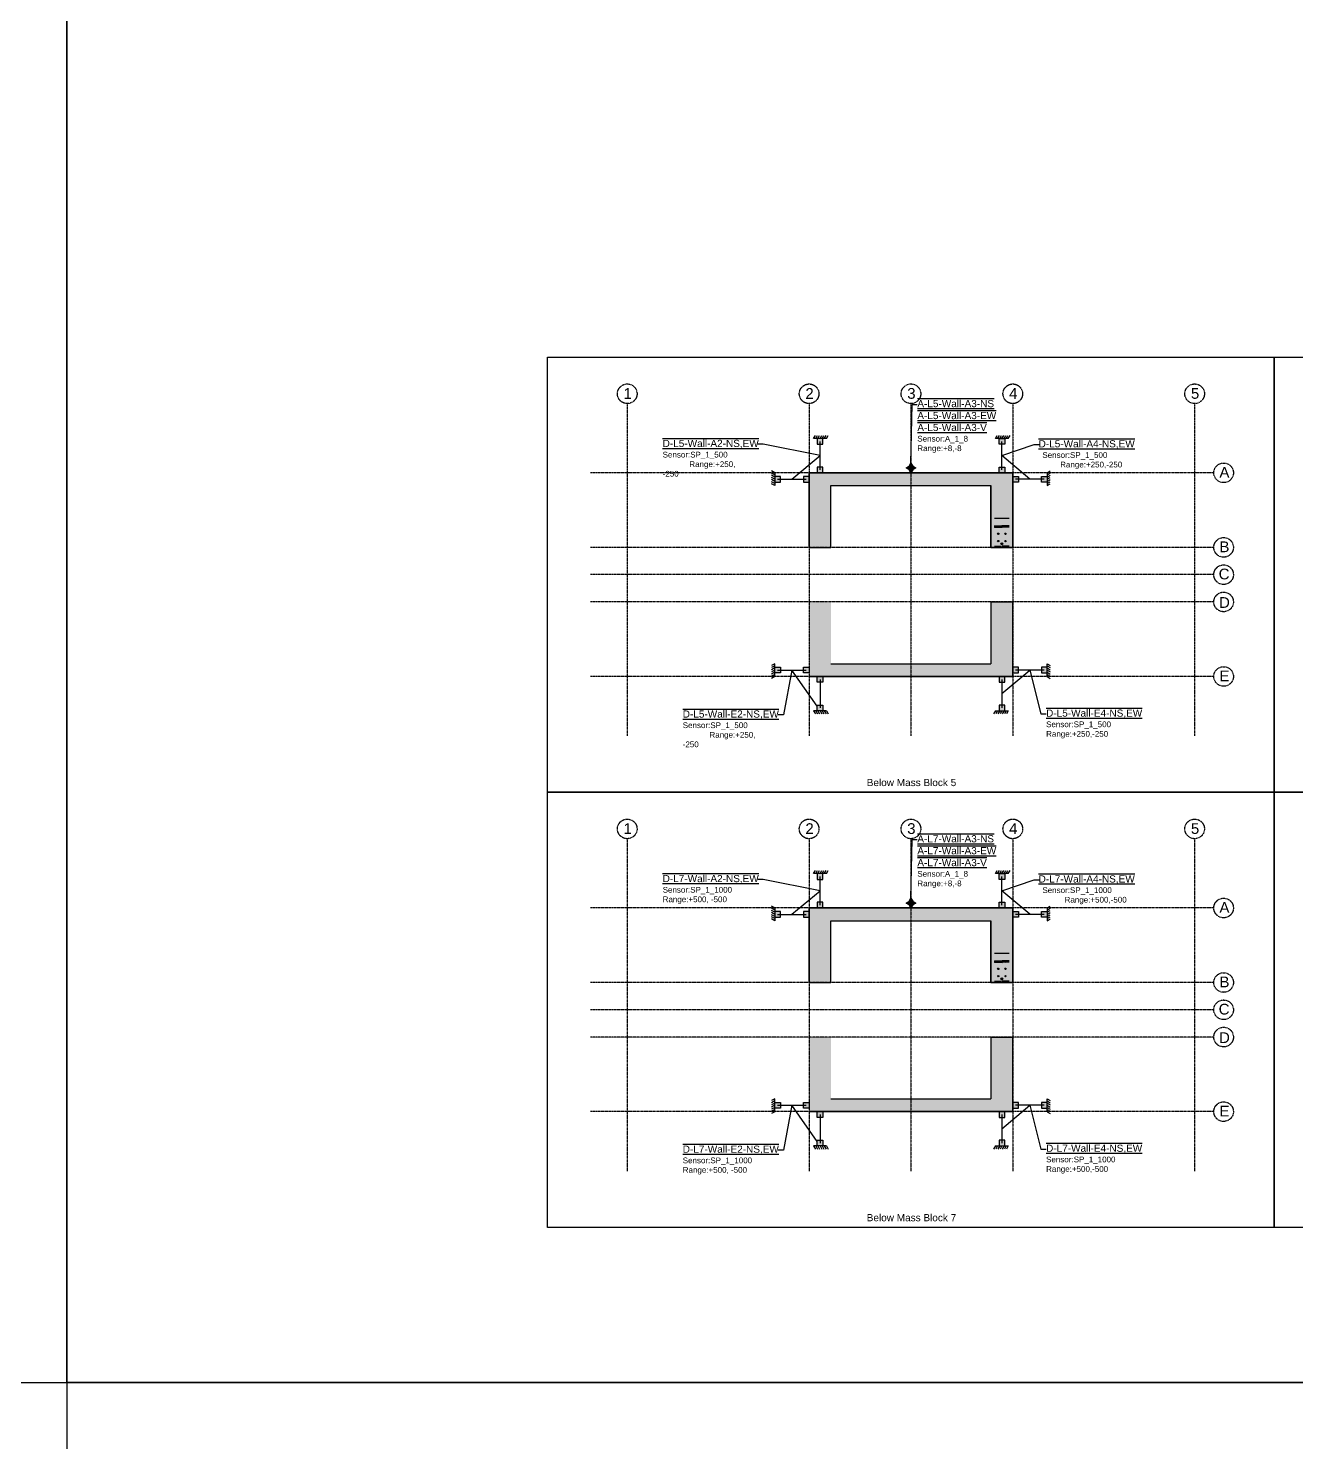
# Model space of a CAD drawing. Header units: millimetres. Extents: x -79526 to 153901, y -45620 to 21119.
# Drawn here: x -42696 to -33845, y -1752 to 8121 of the extents above; entities that cross this region are included whole.
import ezdxf
from ezdxf import colors
from ezdxf.entities.mleader import LeaderData, LeaderLine
from ezdxf.math import Vec2, Vec3

# ---------------------------------------------------------------- set-up
doc = ezdxf.new("R2010")
doc.units = ezdxf.units.MM
doc.header["$MEASUREMENT"] = 0
doc.linetypes.add('CENTER', pattern=[50.8, 31.75, -6.35, 6.35, -6.35])
for name, color, linetype in [('greygrid', 252, 'CENTER'), ('notation', 6, 'Continuous'), ('Note', 7, 'Continuous'), ('Plot', 254, 'Continuous')]:
    doc.layers.add(name, color=color, linetype=linetype)
doc.styles.get("Standard").update_dxf_attribs({"font": 'arial.ttf'})
pattern_1 = [(45, (-51022.12899, -16069.31851), (-0.08838834765, 0.08838834765), [])]
pattern_2 = [(45, (-51022.12899, -19108.77337), (-0.08838834765, 0.08838834765), [])]

msp = doc.modelspace()

# ---------------------------------------------------------------- hatches: boundary and pattern name
h = msp.add_hatch(color=1)
h.dxf.hatch_style = 1
h.paths.add_polyline_path([(-37147.3, 5015.4), (-37147.3, 5055.4), (-37187.3, 5055.4), (-37187.3, 5015.4)])
h.paths.add_polyline_path([(-37147.3, 5215.4), (-37147.3, 5255.4), (-37187.3, 5255.4), (-37187.3, 5215.4)])
edge = h.paths.add_edge_path()
edge.add_line((-37167.3, 5035.4), (-37167.3, 5235.4))
h = msp.add_hatch(color=1)
h.dxf.hatch_style = 1
h.paths.add_polyline_path([(-35917.3, 5015.4), (-35917.3, 5055.4), (-35877.3, 5055.4), (-35877.3, 5015.4)])
h.paths.add_polyline_path([(-35917.3, 5215.4), (-35917.3, 5255.4), (-35877.3, 5255.4), (-35877.3, 5215.4)])
edge = h.paths.add_edge_path()
edge.add_line((-35897.3, 5035.4), (-35897.3, 5235.4))
h = msp.add_hatch(color=1)
h.dxf.hatch_style = 1
h.paths.add_polyline_path([(-36544.8, 5062), (-36532.3, 5083.7), (-36519.8, 5062), (-36498.1, 5049.5), (-36519.8, 5037), (-36532.3, 5015.4), (-36544.8, 5037), (-36566.4, 5049.5)])
h = msp.add_hatch(color=1)
h.dxf.hatch_style = 1
h.paths.add_polyline_path([(-37483.5, 4950.9), (-37443.5, 4950.9), (-37443.5, 4990.9), (-37483.5, 4990.9)])
h.paths.add_polyline_path([(-37283.5, 4950.9), (-37243.5, 4950.9), (-37243.5, 4990.9), (-37283.5, 4990.9)])
edge = h.paths.add_edge_path()
edge.add_line((-37463.5, 4970.9), (-37263.5, 4970.9))
at = {"true_color": 0x939598}
h = msp.add_hatch(dxfattribs=at)
h.set_pattern_fill('ANSI31', color=252)
h.set_pattern_definition(pattern_1)
h.paths.add_polyline_path([(-37091.1, 4494.7), (-37091.1, 4926.5), (-35973.5, 4926.5), (-35973.5, 4494.7), (-35821.1, 4494.7), (-35821.1, 5015.4), (-37243.5, 5015.4), (-37243.5, 4494.7)])
h = msp.add_hatch(color=1)
h.dxf.hatch_style = 1
h.paths.add_polyline_path([(-35581.1, 4950.9), (-35621.1, 4950.9), (-35621.1, 4990.9), (-35581.1, 4990.9)])
h.paths.add_polyline_path([(-35781.1, 4950.9), (-35821.1, 4950.9), (-35821.1, 4990.9), (-35781.1, 4990.9)])
edge = h.paths.add_edge_path()
edge.add_line((-35601.1, 4970.9), (-35801.1, 4970.9))
h = msp.add_hatch(dxfattribs=at)
h.set_pattern_fill('ANSI31', color=252)
h.set_pattern_definition(pattern_1)
h.paths.add_polyline_path([(-37091.1, 4113.7), (-37091.1, 3681.9), (-35973.5, 3681.9), (-35973.5, 4113.7), (-35821.1, 4113.7), (-35821.1, 3593), (-37243.5, 3593), (-37243.5, 4113.7)])
h = msp.add_hatch(color=1)
h.dxf.hatch_style = 1
h.paths.add_polyline_path([(-37483.5, 3657.4), (-37443.5, 3657.4), (-37443.5, 3617.4), (-37483.5, 3617.4)])
h.paths.add_polyline_path([(-37283.5, 3657.4), (-37243.5, 3657.4), (-37243.5, 3617.4), (-37283.5, 3617.4)])
edge = h.paths.add_edge_path()
edge.add_line((-37463.5, 3637.4), (-37263.5, 3637.4))
h = msp.add_hatch(color=1)
h.dxf.hatch_style = 1
h.paths.add_polyline_path([(-35581.1, 3657.4), (-35621.1, 3657.4), (-35621.1, 3617.4), (-35581.1, 3617.4)])
h.paths.add_polyline_path([(-35781.1, 3657.4), (-35821.1, 3657.4), (-35821.1, 3617.4), (-35781.1, 3617.4)])
edge = h.paths.add_edge_path()
edge.add_line((-35601.1, 3637.4), (-35801.1, 3637.4))
h = msp.add_hatch(color=1)
h.dxf.hatch_style = 1
h.paths.add_polyline_path([(-37147.3, 3593), (-37147.3, 3553), (-37187.3, 3553), (-37187.3, 3593)])
h.paths.add_polyline_path([(-37147.3, 3393), (-37147.3, 3353), (-37187.3, 3353), (-37187.3, 3393)])
edge = h.paths.add_edge_path()
edge.add_line((-37167.3, 3573), (-37167.3, 3373))
h = msp.add_hatch(color=1)
h.dxf.hatch_style = 1
h.paths.add_polyline_path([(-35917.3, 3593), (-35917.3, 3553), (-35877.3, 3553), (-35877.3, 3593)])
h.paths.add_polyline_path([(-35917.3, 3393), (-35917.3, 3353), (-35877.3, 3353), (-35877.3, 3393)])
edge = h.paths.add_edge_path()
edge.add_line((-35897.3, 3573), (-35897.3, 3373))
h = msp.add_hatch(color=1)
h.dxf.hatch_style = 1
h.paths.add_polyline_path([(-37147.3, 1975.9), (-37147.3, 2015.9), (-37187.3, 2015.9), (-37187.3, 1975.9)])
h.paths.add_polyline_path([(-37147.3, 2175.9), (-37147.3, 2215.9), (-37187.3, 2215.9), (-37187.3, 2175.9)])
edge = h.paths.add_edge_path()
edge.add_line((-37167.3, 1995.9), (-37167.3, 2195.9))
h = msp.add_hatch(color=1)
h.dxf.hatch_style = 1
h.paths.add_polyline_path([(-35917.3, 1975.9), (-35917.3, 2015.9), (-35877.3, 2015.9), (-35877.3, 1975.9)])
h.paths.add_polyline_path([(-35917.3, 2175.9), (-35917.3, 2215.9), (-35877.3, 2215.9), (-35877.3, 2175.9)])
edge = h.paths.add_edge_path()
edge.add_line((-35897.3, 1995.9), (-35897.3, 2195.9))
h = msp.add_hatch(dxfattribs=at)
h.set_pattern_fill('ANSI31', color=252)
h.set_pattern_definition(pattern_2)
h.paths.add_polyline_path([(-37091.1, 1455.2), (-37091.1, 1887), (-35973.5, 1887), (-35973.5, 1455.2), (-35821.1, 1455.2), (-35821.1, 1975.9), (-37243.5, 1975.9), (-37243.5, 1455.2)])
h = msp.add_hatch(color=1)
h.dxf.hatch_style = 1
h.paths.add_polyline_path([(-36544.8, 2022.6), (-36532.3, 2044.2), (-36519.8, 2022.6), (-36498.1, 2010.1), (-36519.8, 1997.6), (-36532.3, 1975.9), (-36544.8, 1997.6), (-36566.4, 2010.1)])
h = msp.add_hatch(color=1)
h.dxf.hatch_style = 1
h.paths.add_polyline_path([(-37483.5, 1911.5), (-37443.5, 1911.5), (-37443.5, 1951.5), (-37483.5, 1951.5)])
h.paths.add_polyline_path([(-37283.5, 1911.5), (-37243.5, 1911.5), (-37243.5, 1951.5), (-37283.5, 1951.5)])
edge = h.paths.add_edge_path()
edge.add_line((-37463.5, 1931.5), (-37263.5, 1931.5))
h = msp.add_hatch(color=1)
h.dxf.hatch_style = 1
h.paths.add_polyline_path([(-35581.1, 1911.5), (-35621.1, 1911.5), (-35621.1, 1951.5), (-35581.1, 1951.5)])
h.paths.add_polyline_path([(-35781.1, 1911.5), (-35821.1, 1911.5), (-35821.1, 1951.5), (-35781.1, 1951.5)])
edge = h.paths.add_edge_path()
edge.add_line((-35601.1, 1931.5), (-35801.1, 1931.5))
h = msp.add_hatch(dxfattribs=at)
h.set_pattern_fill('ANSI31', color=252)
h.set_pattern_definition(pattern_2)
h.paths.add_polyline_path([(-37091.1, 1074.2), (-37091.1, 642.4), (-35973.5, 642.4), (-35973.5, 1074.2), (-35821.1, 1074.2), (-35821.1, 553.5), (-37243.5, 553.5), (-37243.5, 1074.2)])
h = msp.add_hatch(color=1)
h.dxf.hatch_style = 1
h.paths.add_polyline_path([(-37483.5, 618), (-37443.5, 618), (-37443.5, 578), (-37483.5, 578)])
h.paths.add_polyline_path([(-37283.5, 618), (-37243.5, 618), (-37243.5, 578), (-37283.5, 578)])
edge = h.paths.add_edge_path()
edge.add_line((-37463.5, 598), (-37263.5, 598))
h = msp.add_hatch(color=1)
h.dxf.hatch_style = 1
h.paths.add_polyline_path([(-35581.1, 618), (-35621.1, 618), (-35621.1, 578), (-35581.1, 578)])
h.paths.add_polyline_path([(-35781.1, 618), (-35821.1, 618), (-35821.1, 578), (-35781.1, 578)])
edge = h.paths.add_edge_path()
edge.add_line((-35601.1, 598), (-35801.1, 598))
h = msp.add_hatch(color=1)
h.dxf.hatch_style = 1
h.paths.add_polyline_path([(-37147.3, 553.5), (-37147.3, 513.5), (-37187.3, 513.5), (-37187.3, 553.5)])
h.paths.add_polyline_path([(-37147.3, 353.5), (-37147.3, 313.5), (-37187.3, 313.5), (-37187.3, 353.5)])
edge = h.paths.add_edge_path()
edge.add_line((-37167.3, 533.5), (-37167.3, 333.5))
h = msp.add_hatch(color=1)
h.dxf.hatch_style = 1
h.paths.add_polyline_path([(-35917.3, 553.5), (-35917.3, 513.5), (-35877.3, 513.5), (-35877.3, 553.5)])
h.paths.add_polyline_path([(-35917.3, 353.5), (-35917.3, 313.5), (-35877.3, 313.5), (-35877.3, 353.5)])
edge = h.paths.add_edge_path()
edge.add_line((-35897.3, 533.5), (-35897.3, 333.5))
at = {"layer": 'Note', "true_color": 0x000000}
h = msp.add_hatch(dxfattribs=at)
h.set_pattern_fill('ANSI31', color=18, angle=360)
h.set_pattern_definition([(45, (-232821.187, 869086.509), (-2.24506403, 2.24506403), [])])
h.paths.add_polyline_path([(-35917.9, 4640.7, 1), (-35927.5, 4640.7, 1)])
h = msp.add_hatch(dxfattribs=at)
h.set_pattern_fill('ANSI31', color=18, angle=360)
h.set_pattern_definition([(45, (-232770.387, 869086.509), (-2.24506403, 2.24506403), [])])
h.paths.add_polyline_path([(-35867.1, 4640.7, 1), (-35876.7, 4640.7, 1)])
h = msp.add_hatch(dxfattribs=at)
h.set_pattern_fill('ANSI31', color=18, angle=360)
h.set_pattern_definition([(45, (-232821.187, 869137.309), (-2.24506403, 2.24506403), [])])
h.paths.add_polyline_path([(-35917.9, 4589.9, 1), (-35927.5, 4589.9, 1)])
h = msp.add_hatch(dxfattribs=at)
h.set_pattern_fill('ANSI31', color=18, angle=360)
h.set_pattern_definition([(45, (-232821.187, 869188.109), (-2.24506403, 2.24506403), [])])
h.paths.add_polyline_path([(-35917.9, 4539.1, 1), (-35927.5, 4539.1, 1)])
h = msp.add_hatch(dxfattribs=at)
h.set_pattern_fill('ANSI31', color=18, angle=360)
h.set_pattern_definition([(45, (-232770.387, 869137.309), (-2.24506403, 2.24506403), [])])
h.paths.add_polyline_path([(-35867.1, 4589.9, 1), (-35876.7, 4589.9, 1)])
h = msp.add_hatch(dxfattribs=at)
h.set_pattern_fill('ANSI31', color=18, angle=360)
h.set_pattern_definition([(45, (-232770.387, 869188.109), (-2.24506403, 2.24506403), [])])
h.paths.add_polyline_path([(-35867.1, 4539.1, 1), (-35876.7, 4539.1, 1)])
h = msp.add_hatch(dxfattribs=at)
h.set_pattern_fill('ANSI31', color=18, angle=360)
h.set_pattern_definition([(45, (-232821.187, 866047.054), (-2.24506403, 2.24506403), [])])
h.paths.add_polyline_path([(-35917.9, 1601.3, 1), (-35927.5, 1601.3, 1)])
h = msp.add_hatch(dxfattribs=at)
h.set_pattern_fill('ANSI31', color=18, angle=360)
h.set_pattern_definition([(45, (-232770.387, 866047.054), (-2.24506403, 2.24506403), [])])
h.paths.add_polyline_path([(-35867.1, 1601.3, 1), (-35876.7, 1601.3, 1)])
h = msp.add_hatch(dxfattribs=at)
h.set_pattern_fill('ANSI31', color=18, angle=360)
h.set_pattern_definition([(45, (-232821.187, 866097.854), (-2.24506403, 2.24506403), [])])
h.paths.add_polyline_path([(-35917.9, 1550.5, 1), (-35927.5, 1550.5, 1)])
h = msp.add_hatch(dxfattribs=at)
h.set_pattern_fill('ANSI31', color=18, angle=360)
h.set_pattern_definition([(45, (-232821.187, 866148.654), (-2.24506403, 2.24506403), [])])
h.paths.add_polyline_path([(-35917.9, 1499.7, 1), (-35927.5, 1499.7, 1)])
h = msp.add_hatch(dxfattribs=at)
h.set_pattern_fill('ANSI31', color=18, angle=360)
h.set_pattern_definition([(45, (-232770.387, 866097.854), (-2.24506403, 2.24506403), [])])
h.paths.add_polyline_path([(-35867.1, 1550.5, 1), (-35876.7, 1550.5, 1)])
h = msp.add_hatch(dxfattribs=at)
h.set_pattern_fill('ANSI31', color=18, angle=360)
h.set_pattern_definition([(45, (-232770.387, 866148.654), (-2.24506403, 2.24506403), [])])
h.paths.add_polyline_path([(-35867.1, 1499.7, 1), (-35876.7, 1499.7, 1)])
at = {"layer": 'Plot', "ltscale": 0.1}
h = msp.add_hatch(dxfattribs=at)
h.set_pattern_fill('ANSI31', color=256)
h.set_pattern_definition([(45, (-429097.296, -188369.283), (-2.24506403, 2.24506403), [])])
h.paths.add_polyline_path([(-35890.9, 4640.7, 1), (-35903.6, 4640.7, 1)])
h = msp.add_hatch(dxfattribs=at)
h.set_pattern_fill('ANSI31', color=256)
h.set_pattern_definition([(45, (-429097.296, -188489.933), (-2.24506403, 2.24506403), [])])
h.paths.add_polyline_path([(-35890.9, 4520.1, 1), (-35903.6, 4520.1, 1)])
h = msp.add_hatch(dxfattribs=at)
h.set_pattern_fill('ANSI31', color=256)
h.set_pattern_definition([(45, (-429097.296, -191408.738), (-2.24506403, 2.24506403), [])])
h.paths.add_polyline_path([(-35890.9, 1601.3, 1), (-35903.6, 1601.3, 1)])
h = msp.add_hatch(dxfattribs=at)
h.set_pattern_fill('ANSI31', color=256)
h.set_pattern_definition([(45, (-429097.296, -191529.388), (-2.24506403, 2.24506403), [])])
h.paths.add_polyline_path([(-35890.9, 1480.6, 1), (-35903.6, 1480.6, 1)])

# ---------------------------------------------------------------- linework, layer by layer
at = {"color": 1}
for p, q in [((-37212.3, 5255.4), (-37199.8, 5277)), ((-37167.3, 5255.4), (-37212.3, 5255.4)), ((-37197.3, 5255.4), (-37184.8, 5277)), ((-37182.3, 5255.4), (-37169.8, 5277)), ((-37167.3, 5255.4), (-37154.8, 5277)), ((-37122.3, 5255.4), (-37167.3, 5255.4)), ((-37167.3, 5035.4), (-37167.3, 5235.4)), ((-37152.3, 5255.4), (-37139.8, 5277)), ((-37137.3, 5255.4), (-37124.8, 5277)), ((-37122.3, 5255.4), (-37109.8, 5277)), ((-35942.3, 5255.4), (-35929.8, 5277)), ((-35897.3, 5255.4), (-35942.3, 5255.4)), ((-35927.3, 5255.4), (-35914.8, 5277)), ((-35912.3, 5255.4), (-35899.8, 5277)), ((-35897.3, 5255.4), (-35884.8, 5277)), ((-35852.3, 5255.4), (-35897.3, 5255.4)), ((-35897.3, 5035.4), (-35897.3, 5235.4)), ((-35882.3, 5255.4), (-35869.8, 5277)), ((-35867.3, 5255.4), (-35854.8, 5277)), ((-35852.3, 5255.4), (-35839.8, 5277)), ((-37483.5, 5015.9), (-37505.1, 5028.4)), ((-37483.5, 5000.9), (-37505.1, 5013.4)), ((-37483.5, 4985.9), (-37505.1, 4998.4)), ((-37483.5, 4970.9), (-37505.1, 4983.4)), ((-37483.5, 4955.9), (-37505.1, 4968.4)), ((-37483.5, 4940.9), (-37505.1, 4953.4)), ((-37483.5, 4925.9), (-37505.1, 4938.4)), ((-37483.5, 5015.9), (-37483.5, 4970.9)), ((-37483.5, 4970.9), (-37483.5, 4925.9)), ((-37463.5, 4970.9), (-37313.5, 4970.9)), ((-37463.5, 4970.9), (-37263.5, 4970.9)), ((-35601.1, 4970.9), (-35801.1, 4970.9)), ((-35601.1, 4970.9), (-35751.1, 4970.9)), ((-35581.1, 5015.9), (-35559.4, 5028.4)), ((-35581.1, 5015.9), (-35581.1, 4970.9)), ((-35581.1, 5000.9), (-35559.4, 5013.4)), ((-35581.1, 4985.9), (-35559.4, 4998.4)), ((-35581.1, 4970.9), (-35559.4, 4983.4)), ((-35581.1, 4970.9), (-35581.1, 4925.9)), ((-35581.1, 4955.9), (-35559.4, 4968.4)), ((-35581.1, 4940.9), (-35559.4, 4953.4)), ((-35581.1, 4925.9), (-35559.4, 4938.4)), ((-37483.5, 3682.4), (-37505.1, 3669.9)), ((-37483.5, 3667.4), (-37505.1, 3654.9)), ((-37483.5, 3637.4), (-37483.5, 3682.4)), ((-35581.1, 3637.4), (-35581.1, 3682.4)), ((-35581.1, 3682.4), (-35559.4, 3669.9)), ((-35581.1, 3667.4), (-35559.4, 3654.9)), ((-37483.5, 3652.4), (-37505.1, 3639.9)), ((-37483.5, 3637.4), (-37505.1, 3624.9)), ((-37483.5, 3622.4), (-37505.1, 3609.9)), ((-37483.5, 3607.4), (-37505.1, 3594.9)), ((-37483.5, 3592.4), (-37505.1, 3579.9)), ((-37483.5, 3592.4), (-37483.5, 3637.4)), ((-37463.5, 3637.4), (-37313.5, 3637.4)), ((-37463.5, 3637.4), (-37263.5, 3637.4)), ((-37167.3, 3573), (-37167.3, 3373)), ((-35897.3, 3573), (-35897.3, 3373)), ((-35601.1, 3637.4), (-35801.1, 3637.4)), ((-35601.1, 3637.4), (-35751.1, 3637.4)), ((-35581.1, 3652.4), (-35559.4, 3639.9)), ((-35581.1, 3592.4), (-35581.1, 3637.4)), ((-35581.1, 3637.4), (-35559.4, 3624.9)), ((-35581.1, 3622.4), (-35559.4, 3609.9)), ((-35581.1, 3607.4), (-35559.4, 3594.9)), ((-35581.1, 3592.4), (-35559.4, 3579.9)), ((-37167.3, 3353), (-37212.3, 3353)), ((-37212.3, 3353), (-37199.8, 3331.3)), ((-37197.3, 3353), (-37184.8, 3331.3)), ((-37182.3, 3353), (-37169.8, 3331.3)), ((-37122.3, 3353), (-37167.3, 3353)), ((-37167.3, 3353), (-37154.8, 3331.3)), ((-37152.3, 3353), (-37139.8, 3331.3)), ((-37137.3, 3353), (-37124.8, 3331.3)), ((-37122.3, 3353), (-37109.8, 3331.3)), ((-35942.3, 3353), (-35954.8, 3331.3)), ((-35942.3, 3353), (-35897.3, 3353)), ((-35927.3, 3353), (-35939.8, 3331.3)), ((-35912.3, 3353), (-35924.8, 3331.3)), ((-35897.3, 3353), (-35909.8, 3331.3)), ((-35897.3, 3353), (-35852.3, 3353)), ((-35882.3, 3353), (-35894.8, 3331.3)), ((-35867.3, 3353), (-35879.8, 3331.3)), ((-35852.3, 3353), (-35864.8, 3331.3)), ((-37212.3, 2215.9), (-37199.8, 2237.6)), ((-37167.3, 2215.9), (-37212.3, 2215.9)), ((-37197.3, 2215.9), (-37184.8, 2237.6)), ((-37182.3, 2215.9), (-37169.8, 2237.6)), ((-37167.3, 2215.9), (-37154.8, 2237.6)), ((-37122.3, 2215.9), (-37167.3, 2215.9)), ((-37167.3, 1995.9), (-37167.3, 2195.9)), ((-37152.3, 2215.9), (-37139.8, 2237.6)), ((-37137.3, 2215.9), (-37124.8, 2237.6)), ((-37122.3, 2215.9), (-37109.8, 2237.6)), ((-35942.3, 2215.9), (-35929.8, 2237.6)), ((-35897.3, 2215.9), (-35942.3, 2215.9)), ((-35927.3, 2215.9), (-35914.8, 2237.6)), ((-35912.3, 2215.9), (-35899.8, 2237.6)), ((-35897.3, 2215.9), (-35884.8, 2237.6)), ((-35852.3, 2215.9), (-35897.3, 2215.9)), ((-35897.3, 1995.9), (-35897.3, 2195.9)), ((-35882.3, 2215.9), (-35869.8, 2237.6)), ((-35867.3, 2215.9), (-35854.8, 2237.6)), ((-35852.3, 2215.9), (-35839.8, 2237.6)), ((-37483.5, 1976.5), (-37505.1, 1989)), ((-37483.5, 1976.5), (-37483.5, 1931.5)), ((-35581.1, 1976.5), (-35559.4, 1989)), ((-35581.1, 1976.5), (-35581.1, 1931.5)), ((-37483.5, 1961.5), (-37505.1, 1974)), ((-37483.5, 1946.5), (-37505.1, 1959)), ((-37483.5, 1931.5), (-37505.1, 1944)), ((-37483.5, 1916.5), (-37505.1, 1929)), ((-37483.5, 1901.5), (-37505.1, 1914)), ((-37483.5, 1886.5), (-37505.1, 1899)), ((-37483.5, 1931.5), (-37483.5, 1886.5)), ((-37463.5, 1931.5), (-37313.5, 1931.5)), ((-37463.5, 1931.5), (-37263.5, 1931.5)), ((-35601.1, 1931.5), (-35801.1, 1931.5)), ((-35601.1, 1931.5), (-35751.1, 1931.5)), ((-35581.1, 1961.5), (-35559.4, 1974)), ((-35581.1, 1946.5), (-35559.4, 1959)), ((-35581.1, 1931.5), (-35559.4, 1944)), ((-35581.1, 1931.5), (-35581.1, 1886.5)), ((-35581.1, 1916.5), (-35559.4, 1929)), ((-35581.1, 1901.5), (-35559.4, 1914)), ((-35581.1, 1886.5), (-35559.4, 1899)), ((-37483.5, 643), (-37505.1, 630.5)), ((-37483.5, 628), (-37505.1, 615.5)), ((-37483.5, 613), (-37505.1, 600.5)), ((-37483.5, 598), (-37505.1, 585.5)), ((-37483.5, 598), (-37483.5, 643)), ((-37483.5, 553), (-37483.5, 598)), ((-37463.5, 598), (-37313.5, 598)), ((-37463.5, 598), (-37263.5, 598)), ((-35601.1, 598), (-35801.1, 598)), ((-35601.1, 598), (-35751.1, 598)), ((-35581.1, 598), (-35581.1, 643)), ((-35581.1, 643), (-35559.4, 630.5)), ((-35581.1, 628), (-35559.4, 615.5)), ((-35581.1, 613), (-35559.4, 600.5)), ((-35581.1, 553), (-35581.1, 598)), ((-35581.1, 598), (-35559.4, 585.5)), ((-37483.5, 583), (-37505.1, 570.5)), ((-37483.5, 568), (-37505.1, 555.5)), ((-37483.5, 553), (-37505.1, 540.5)), ((-37167.3, 533.5), (-37167.3, 333.5)), ((-35897.3, 533.5), (-35897.3, 333.5)), ((-35581.1, 583), (-35559.4, 570.5)), ((-35581.1, 568), (-35559.4, 555.5)), ((-35581.1, 553), (-35559.4, 540.5)), ((-37167.3, 313.5), (-37212.3, 313.5)), ((-37212.3, 313.5), (-37199.8, 291.9)), ((-37197.3, 313.5), (-37184.8, 291.9)), ((-37182.3, 313.5), (-37169.8, 291.9)), ((-37122.3, 313.5), (-37167.3, 313.5)), ((-37167.3, 313.5), (-37154.8, 291.9)), ((-37152.3, 313.5), (-37139.8, 291.9)), ((-37137.3, 313.5), (-37124.8, 291.9)), ((-37122.3, 313.5), (-37109.8, 291.9)), ((-35942.3, 313.5), (-35954.8, 291.9)), ((-35942.3, 313.5), (-35897.3, 313.5)), ((-35927.3, 313.5), (-35939.8, 291.9)), ((-35912.3, 313.5), (-35924.8, 291.9)), ((-35897.3, 313.5), (-35909.8, 291.9)), ((-35897.3, 313.5), (-35852.3, 313.5)), ((-35882.3, 313.5), (-35894.8, 291.9)), ((-35867.3, 313.5), (-35879.8, 291.9)), ((-35852.3, 313.5), (-35864.8, 291.9))]:
    msp.add_line(p, q, dxfattribs=at)
for p, q in [((-36566.4, 5049.5), (-36498.1, 5049.5)), ((-36498.1, 5049.5), (-36498.1, 5049.5)), ((-37243.5, 4494.7), (-37243.5, 5015.4)), ((-37243.5, 5015.4), (-35821.1, 5015.4)), ((-35821.1, 4494.7), (-35821.1, 5015.4)), ((-35821.1, 4494.7), (-35973.5, 4494.7)), ((-35821.1, 3593), (-37243.5, 3593)), ((-37243.5, 1455.2), (-37243.5, 1975.9)), ((-37243.5, 1975.9), (-35821.1, 1975.9)), ((-36566.4, 2010.1), (-36498.1, 2010.1)), ((-36498.1, 2010.1), (-36498.1, 2010.1)), ((-35821.1, 1455.2), (-35821.1, 1975.9)), ((-35821.1, 1455.2), (-35973.5, 1455.2)), ((-35821.1, 553.5), (-37243.5, 553.5))]:
    msp.add_line(p, q)
for points in [[(-60976.4, -1339.7), (-42427.1, -1339.7), (-42427.1, 17492.9), (-60976.4, 17492.9)], [(-42427.1, -1339.7), (-23877.8, -1339.7), (-23877.8, 17492.9), (-42427.1, 17492.9)], [(-39069.4, 5823.9), (-33995.2, 5823.9), (-33995.2, 2784.4), (-39069.4, 2784.4)], [(-33995.2, 5823.9), (-28921, 5823.9), (-28921, 2784.4), (-33995.2, 2784.4)], [(-39069.4, 2784.4), (-33995.2, 2784.4), (-33995.2, -255), (-39069.4, -255)], [(-33995.2, 2784.4), (-28921, 2784.4), (-28921, -255), (-33995.2, -255)], [(-42427.1, -20172.2), (-23877.8, -20172.2), (-23877.8, -1339.7), (-42427.1, -1339.7)]]:
    msp.add_lwpolyline(points, close=True)
for points in [[(-37147.3, 5215.4), (-37147.3, 5255.4), (-37187.3, 5255.4), (-37187.3, 5215.4)], [(-35917.3, 5215.4), (-35917.3, 5255.4), (-35877.3, 5255.4), (-35877.3, 5215.4)], [(-37147.3, 5015.4), (-37147.3, 5055.4), (-37187.3, 5055.4), (-37187.3, 5015.4)], [(-35917.3, 5015.4), (-35917.3, 5055.4), (-35877.3, 5055.4), (-35877.3, 5015.4)], [(-37483.5, 4950.9), (-37443.5, 4950.9), (-37443.5, 4990.9), (-37483.5, 4990.9)], [(-37283.5, 4950.9), (-37243.5, 4950.9), (-37243.5, 4990.9), (-37283.5, 4990.9)], [(-35781.1, 4950.9), (-35821.1, 4950.9), (-35821.1, 4990.9), (-35781.1, 4990.9)], [(-35581.1, 4950.9), (-35621.1, 4950.9), (-35621.1, 4990.9), (-35581.1, 4990.9)], [(-37483.5, 3657.4), (-37443.5, 3657.4), (-37443.5, 3617.4), (-37483.5, 3617.4)], [(-37283.5, 3657.4), (-37243.5, 3657.4), (-37243.5, 3617.4), (-37283.5, 3617.4)], [(-35781.1, 3657.4), (-35821.1, 3657.4), (-35821.1, 3617.4), (-35781.1, 3617.4)], [(-35581.1, 3657.4), (-35621.1, 3657.4), (-35621.1, 3617.4), (-35581.1, 3617.4)], [(-37147.3, 3593), (-37147.3, 3553), (-37187.3, 3553), (-37187.3, 3593)], [(-35917.3, 3593), (-35917.3, 3553), (-35877.3, 3553), (-35877.3, 3593)], [(-37147.3, 3393), (-37147.3, 3353), (-37187.3, 3353), (-37187.3, 3393)], [(-35917.3, 3393), (-35917.3, 3353), (-35877.3, 3353), (-35877.3, 3393)], [(-37147.3, 2175.9), (-37147.3, 2215.9), (-37187.3, 2215.9), (-37187.3, 2175.9)], [(-35917.3, 2175.9), (-35917.3, 2215.9), (-35877.3, 2215.9), (-35877.3, 2175.9)], [(-37147.3, 1975.9), (-37147.3, 2015.9), (-37187.3, 2015.9), (-37187.3, 1975.9)], [(-35917.3, 1975.9), (-35917.3, 2015.9), (-35877.3, 2015.9), (-35877.3, 1975.9)], [(-37483.5, 1911.5), (-37443.5, 1911.5), (-37443.5, 1951.5), (-37483.5, 1951.5)], [(-37283.5, 1911.5), (-37243.5, 1911.5), (-37243.5, 1951.5), (-37283.5, 1951.5)], [(-35781.1, 1911.5), (-35821.1, 1911.5), (-35821.1, 1951.5), (-35781.1, 1951.5)], [(-35581.1, 1911.5), (-35621.1, 1911.5), (-35621.1, 1951.5), (-35581.1, 1951.5)], [(-37483.5, 618), (-37443.5, 618), (-37443.5, 578), (-37483.5, 578)], [(-37283.5, 618), (-37243.5, 618), (-37243.5, 578), (-37283.5, 578)], [(-35781.1, 618), (-35821.1, 618), (-35821.1, 578), (-35781.1, 578)], [(-35581.1, 618), (-35621.1, 618), (-35621.1, 578), (-35581.1, 578)], [(-37147.3, 553.5), (-37147.3, 513.5), (-37187.3, 513.5), (-37187.3, 553.5)], [(-35917.3, 553.5), (-35917.3, 513.5), (-35877.3, 513.5), (-35877.3, 553.5)], [(-37147.3, 353.5), (-37147.3, 313.5), (-37187.3, 313.5), (-37187.3, 353.5)], [(-35917.3, 353.5), (-35917.3, 313.5), (-35877.3, 313.5), (-35877.3, 353.5)]]:
    msp.add_lwpolyline(points, close=True, dxfattribs=at)
for points in [[(-36544.8, 5062), (-36532.3, 5083.7), (-36519.8, 5062), (-36498.1, 5049.5), (-36519.8, 5037), (-36532.3, 5015.4), (-36544.8, 5037), (-36566.4, 5049.5), (-36544.8, 5062)], [(-37091.1, 4494.7), (-37091.1, 4926.5), (-35973.5, 4926.5), (-35973.5, 4494.7), (-35821.1, 4494.7), (-35821.1, 5015.4), (-37243.5, 5015.4), (-37243.5, 4494.7), (-37091.1, 4494.7)], [(-37091.1, 1455.2), (-37091.1, 1887), (-35973.5, 1887), (-35973.5, 1455.2), (-35821.1, 1455.2), (-35821.1, 1975.9), (-37243.5, 1975.9), (-37243.5, 1455.2), (-37091.1, 1455.2)], [(-36544.8, 2022.6), (-36532.3, 2044.2), (-36519.8, 2022.6), (-36498.1, 2010.1), (-36519.8, 1997.6), (-36532.3, 1975.9), (-36544.8, 1997.6), (-36566.4, 2010.1), (-36544.8, 2022.6)]]:
    msp.add_lwpolyline(points)
at = {"layer": 'greygrid', "lineweight": -2, "ltscale": 0.2}
for p, q in [((-38513.5, 5499.2), (-38513.5, 3178.2)), ((-37243.5, 5499.2), (-37243.5, 3178.2)), ((-36532.3, 5499.2), (-36532.3, 3178.2)), ((-35821.1, 5499.2), (-35821.1, 3178.2)), ((-34551.1, 5499.2), (-34551.1, 3178.2)), ((-34417.2, 5015.4), (-38769.5, 5015.4)), ((-34417.2, 4494.7), (-38769.5, 4494.7)), ((-34417.2, 4304.2), (-38769.5, 4304.2)), ((-34417.2, 4113.7), (-38769.5, 4113.7)), ((-34417.2, 3593), (-38769.5, 3593)), ((-38513.5, 2459.7), (-38513.5, 138.7)), ((-37243.5, 2459.7), (-37243.5, 138.7)), ((-36532.3, 2459.7), (-36532.3, 138.7)), ((-35821.1, 2459.7), (-35821.1, 138.7)), ((-34551.1, 2459.7), (-34551.1, 138.7)), ((-34417.2, 1975.9), (-38769.5, 1975.9)), ((-34417.2, 1455.2), (-38769.5, 1455.2)), ((-34417.2, 1264.7), (-38769.5, 1264.7)), ((-34417.2, 1074.2), (-38769.5, 1074.2)), ((-34417.2, 553.5), (-38769.5, 553.5))]:
    msp.add_line(p, q, dxfattribs=at)
at = {"layer": 'greygrid', "ltscale": 0.2}
for centre in [(-38513.5, 5567.7), (-37243.5, 5567.7), (-36532.3, 5567.7), (-35821.1, 5567.7), (-35821.1, 5567.7), (-34551.1, 5567.7), (-34348.8, 5015.4), (-34348.8, 4494.7), (-34348.8, 4304.2), (-34348.8, 4113.7), (-34348.8, 3593), (-38513.5, 2528.2), (-37243.5, 2528.2), (-36532.3, 2528.2), (-35821.1, 2528.2), (-35821.1, 2528.2), (-34551.1, 2528.2), (-34348.8, 1975.9), (-34348.8, 1455.2), (-34348.8, 1264.7), (-34348.8, 1074.2), (-34348.8, 553.5)]:
    msp.add_circle(centre, 68.5, dxfattribs=at)
at = {"layer": 'Note'}
for p, q in [((-37243.5, 5015.4), (-35821.1, 5015.4)), ((-37243.5, 5015.4), (-37243.5, 4494.7)), ((-35821.1, 5015.4), (-35821.1, 4494.7)), ((-35821.1, 5015.4), (-35821.1, 4494.7)), ((-37091.1, 4926.5), (-35973.5, 4926.5)), ((-35973.5, 4494.7), (-35973.5, 4926.5)), ((-35973.5, 4494.7), (-35821.1, 4494.7)), ((-35973.5, 4494.7), (-35821.1, 4494.7)), ((-35973.5, 4113.7), (-35973.5, 3681.9)), ((-35973.5, 4113.7), (-35821.1, 4113.7)), ((-35973.5, 4113.7), (-35821.1, 4113.7)), ((-35821.1, 3593), (-35821.1, 4113.7)), ((-37091.1, 3681.9), (-35973.5, 3681.9)), ((-37243.5, 3593), (-35821.1, 3593)), ((-37243.5, 1975.9), (-35821.1, 1975.9)), ((-37243.5, 1975.9), (-37243.5, 1455.2)), ((-35821.1, 1975.9), (-35821.1, 1455.2)), ((-35821.1, 1975.9), (-35821.1, 1455.2)), ((-37091.1, 1887), (-35973.5, 1887)), ((-35973.5, 1455.2), (-35973.5, 1887)), ((-35973.5, 1455.2), (-35821.1, 1455.2)), ((-35973.5, 1455.2), (-35821.1, 1455.2)), ((-35973.5, 1074.2), (-35973.5, 642.4)), ((-35973.5, 1074.2), (-35821.1, 1074.2)), ((-35973.5, 1074.2), (-35821.1, 1074.2)), ((-35821.1, 553.5), (-35821.1, 1074.2)), ((-37091.1, 642.4), (-35973.5, 642.4)), ((-37243.5, 553.5), (-35821.1, 553.5))]:
    msp.add_line(p, q, dxfattribs=at)
for centre in [(-35922.7, 4640.7), (-35871.9, 4640.7), (-35922.7, 4589.9), (-35922.7, 4539.1), (-35871.9, 4589.9), (-35871.9, 4539.1), (-35922.7, 1601.3), (-35871.9, 1601.3), (-35922.7, 1550.5), (-35922.7, 1499.7), (-35871.9, 1550.5), (-35871.9, 1499.7)]:
    msp.add_circle(centre, 4.76, dxfattribs=at)
at = {"layer": 'Plot'}
for p, q in [((-35846.3, 4697.4), (-35948.3, 4697.4)), ((-35948.3, 4645.5), (-35900.3, 4645.5)), ((-35846.3, 4645.5), (-35894.3, 4645.5)), ((-35948.3, 4636), (-35900.3, 4636)), ((-35846.3, 4636), (-35894.3, 4636)), ((-35948.3, 4504.2), (-35900.3, 4504.2)), ((-35948.3, 4494.7), (-35900.3, 4494.7)), ((-35846.3, 4504.2), (-35894.3, 4504.2)), ((-35846.3, 4494.7), (-35894.3, 4494.7)), ((-35846.3, 1657.9), (-35948.3, 1657.9)), ((-35948.3, 1606), (-35900.3, 1606)), ((-35948.3, 1596.5), (-35900.3, 1596.5)), ((-35846.3, 1606), (-35894.3, 1606)), ((-35846.3, 1596.5), (-35894.3, 1596.5)), ((-35948.3, 1464.7), (-35900.3, 1464.7)), ((-35948.3, 1455.2), (-35900.3, 1455.2)), ((-35846.3, 1464.7), (-35894.3, 1464.7)), ((-35846.3, 1455.2), (-35894.3, 1455.2))]:
    msp.add_line(p, q, dxfattribs=at)
at = {"layer": 'Plot', "ltscale": 0.1}
for p, q in [((-35948.3, 4647.1), (-35948.3, 4634.4)), ((-35973.5, 4494.7), (-35948.3, 4494.7)), ((-35948.3, 1607.6), (-35948.3, 1594.9)), ((-35973.5, 1455.2), (-35948.3, 1455.2))]:
    msp.add_line(p, q, dxfattribs=at)
for centre in [(-35897.3, 4640.7), (-35897.3, 4520.1), (-35897.3, 1601.3), (-35897.3, 1480.6)]:
    msp.add_circle(centre, 6.35, dxfattribs=at)

# ---------------------------------------------------------------- texts
at = {"layer": 'greygrid', "color": 251, "lineweight": -2, "ltscale": 0.2, "true_color": 0x525252, "char_height": 75, "attachment_point": 5}
for s, insert in [('1', (-38510.4, 5569.6)), ('2', (-37240.4, 5569.6)), ('3', (-36529.2, 5569.6)), ('4', (-35818, 5569.6)), ('5', (-34548, 5569.6)), ('A', (-34343.1, 5019.4)), ('B', (-34343, 4498.7)), ('C', (-34345.6, 4308.2)), ('D', (-34343, 4109.7)), ('E', (-34343, 3597)), ('1', (-38510.4, 2530.2)), ('2', (-37240.4, 2530.2)), ('3', (-36529.2, 2530.2)), ('4', (-35818, 2530.2)), ('5', (-34548, 2530.2)), ('A', (-34343.1, 1979.9)), ('B', (-34343, 1459.2)), ('C', (-34345.6, 1268.7)), ('D', (-34343, 1070.2)), ('E', (-34343, 557.5))]:
    msp.add_mtext_dynamic_manual_height_columns(s, width=22.5, gutter_width=50, heights=[0], dxfattribs=dict(at, insert=insert))
at = {"layer": 'greygrid', "lineweight": -2, "ltscale": 0.2, "char_height": 50, "attachment_point": 5}
for s, insert in [('Below Mass Block 5', (-36528.6, 2851.9)), ('Below Mass Block 7', (-36528.6, -187.6))]:
    msp.add_mtext_dynamic_manual_height_columns(s, width=881.731, gutter_width=50, heights=[0], dxfattribs=dict(at, insert=insert))

# ---------------------------------------------------------------- leaders
at = {"layer": 'notation'}
ml = msp.add_multileader_mtext('Standard', dxfattribs=at)
ml.set_content('\\pxsm1,ql;{\\L\\OA-L5-Wall-A3-NS\\PA-L5-Wall-A3-EW}\\P{\\L\\OA-L5-Wall-A3-V}\\P{\\H0.8x;Sensor:A_1_8                     \\PRange:+8,-8}', color=256)
ml.set_leader_properties()
ml.build(insert=Vec2(0, 0))
ml.multileader.update_dxf_attribs({"dogleg_length": 0.36, "arrow_head_size": 0.18})
ctx = ml.context
ctx.base_point, ctx.char_height, ctx.arrow_head_size, ctx.landing_gap_size, ctx.plane_origin = Vec3(-36487.8, 5493), 50, 0.18, 0.09, Vec3(-36552.5, 5583.5)
notes = []
notes.append((ctx, [(1, (1, 1, 0), (-36523.2, 5493), (1, 0), 35.4, [(1, [(-36532.3, 5083.7)], 0, [])])]))
ctx.mtext.insert, ctx.mtext.rotation, ctx.mtext.width, ctx.mtext.flow_direction = Vec3(-36487.7, 5523.9), 6.283185, 661.081, 5
ml = msp.add_multileader_mtext('Standard', dxfattribs=at)
ml.set_content('\\pxsm1;{\\L\\OD-L5-Wall-A2-NS,EW}\\P\\pql;{\\H0.8x;Sensor:SP_1_500                Range:+250, -250}', color=256)
ml.set_leader_properties()
ml.build(insert=Vec2(0, 0))
ml.multileader.update_dxf_attribs({"dogleg_length": 0.36, "arrow_head_size": 0.18})
ctx = ml.context
ctx.base_point, ctx.char_height, ctx.arrow_head_size, ctx.landing_gap_size, ctx.plane_origin, ctx.plane_x_axis, ctx.plane_y_axis = Vec3(-38266.4, 5215), 50, 0.18, 0.09, Vec3(-37915.8, 5416), Vec3(1, 0.000009), Vec3(-0.000009, 1)
notes.append((ctx, [(1, (1, 1, 0), (-37563.5, 5215), (-1, -0.000009), 37.5, [(1, [(-37363.5, 4970.9), (-37167.3, 5135.4)], 0, [])])]))
ctx.mtext.insert, ctx.mtext.text_direction, ctx.mtext.rotation, ctx.mtext.width, ctx.mtext.flow_direction = Vec3(-38266.3, 5245.9), Vec3(1, 0.000009), 0.000009, 510.982, 5
ml = msp.add_multileader_mtext('Standard', dxfattribs=at)
ml.set_content('\\pxsm1;{\\L\\OD-L5-Wall-A4-NS,EW}\\P\\pql;{\\H0.8x;Sensor:SP_1_500                     Range:+250,-250}', color=256)
ml.set_leader_properties()
ml.build(insert=Vec2(0, 0))
ml.multileader.update_dxf_attribs({"dogleg_length": 0.36, "arrow_head_size": 0.18})
ctx = ml.context
ctx.base_point, ctx.char_height, ctx.arrow_head_size, ctx.landing_gap_size, ctx.plane_origin = Vec3(-35634.7, 5212.3), 50, 0.18, 0.09, Vec3(-35304, 5084.2)
ctx.text_align_type = 2
notes.append((ctx, [(1, (1, 1, 0), (-35672.2, 5212.3), (1, 0), 37.5, [(1, [(-35701.1, 4970.9), (-35897.3, 5135.4)], 0, [])])]))
ctx.mtext.insert, ctx.mtext.width, ctx.mtext.defined_height, ctx.mtext.alignment, ctx.mtext.flow_direction = Vec3(-34969.4, 5243.2), 644.911, 197.4, 3, 5
ml = msp.add_multileader_mtext('Standard', dxfattribs=at)
ml.set_content('\\pxsm1;{\\L\\OD-L5-Wall-E2-NS,EW}\\P\\pql;{\\H0.8x;Sensor:SP_1_500                Range:+250, -250}', color=256)
ml.set_leader_properties()
ml.build(insert=Vec2(0, 0))
ml.multileader.update_dxf_attribs({"dogleg_length": 0.36, "arrow_head_size": 0.18})
ctx = ml.context
ctx.base_point, ctx.char_height, ctx.arrow_head_size, ctx.landing_gap_size, ctx.plane_origin, ctx.plane_x_axis, ctx.plane_y_axis = Vec3(-38126.1, 3324.8), 50, 0.18, 0.09, Vec3(-37739.6, 3830.3), Vec3(1, 0.000009), Vec3(-0.000009, 1)
notes.append((ctx, [(1, (1, 1, 0), (-37423.2, 3324.8), (-1, -0.000009), 37.5, [(1, [(-37187.3, 3385.2), (-37363.5, 3637.4)], 0, [])])]))
ctx.mtext.insert, ctx.mtext.text_direction, ctx.mtext.rotation, ctx.mtext.width, ctx.mtext.flow_direction = Vec3(-38126, 3355.7), Vec3(1, 0.000009), 0.000009, 510.982, 5
ml = msp.add_multileader_mtext('Standard', dxfattribs=at)
ml.set_content('{\\L\\OD-L5-Wall-E4-NS,EW}\\P{\\H0.8x;Sensor:SP_1_500                    Range:+250,-250}', color=256)
ml.set_leader_properties()
ml.build(insert=Vec2(0, 0))
ml.multileader.update_dxf_attribs({"dogleg_length": 0.36, "arrow_head_size": 0.18})
ctx = ml.context
ctx.base_point, ctx.char_height, ctx.arrow_head_size, ctx.landing_gap_size, ctx.plane_origin, ctx.plane_x_axis, ctx.plane_y_axis = Vec3(-35588.6, 3331.3), 50, 0.18, 0.09, Vec3(-35257.9, 3459.3), Vec3(1, 0.000009), Vec3(-0.000009, 1)
notes.append((ctx, [(1, (1, 1, 0), (-35626.1, 3331.3), (1, 0.000009), 37.5, [(1, [(-35897.3, 3473), (-35701.1, 3637.4)], 0, [])])]))
ctx.mtext.insert, ctx.mtext.text_direction, ctx.mtext.rotation, ctx.mtext.width, ctx.mtext.flow_direction = Vec3(-35588.5, 3362.1), Vec3(1, 0.000009), 0.000009, 510.982, 5
ml = msp.add_multileader_mtext('Standard', dxfattribs=at)
ml.set_content('\\pxsm1,ql;{\\L\\OA-L7-Wall-A3-NS\\PA-L7-Wall-A3-EW}\\P{\\L\\OA-L7-Wall-A3-V}\\P{\\H0.8x;Sensor:A_1_8                     \\PRange:+8,-8}', color=256)
ml.set_leader_properties()
ml.build(insert=Vec2(0, 0))
ml.multileader.update_dxf_attribs({"dogleg_length": 0.36, "arrow_head_size": 0.18})
ctx = ml.context
ctx.base_point, ctx.char_height, ctx.arrow_head_size, ctx.landing_gap_size, ctx.plane_origin = Vec3(-36487.8, 2453.5), 50, 0.18, 0.09, Vec3(-36552.5, 2544)
notes.append((ctx, [(1, (1, 1, 0), (-36523.2, 2453.5), (1, 0), 35.4, [(1, [(-36532.3, 2044.2)], 0, [])])]))
ctx.mtext.insert, ctx.mtext.rotation, ctx.mtext.width, ctx.mtext.flow_direction = Vec3(-36487.7, 2484.4), 6.283185, 661.081, 5
ml = msp.add_multileader_mtext('Standard', dxfattribs=at)
ml.set_content('\\pxsm1;{\\L\\OD-L7-Wall-A2-NS,EW}\\P\\pql;{\\H0.8x;Sensor:SP_1_1000                Range:+500, -500}', color=256)
ml.set_leader_properties()
ml.build(insert=Vec2(0, 0))
ml.multileader.update_dxf_attribs({"dogleg_length": 0.36, "arrow_head_size": 0.18})
ctx = ml.context
ctx.base_point, ctx.char_height, ctx.arrow_head_size, ctx.landing_gap_size, ctx.plane_origin, ctx.plane_x_axis, ctx.plane_y_axis = Vec3(-38266.4, 2175.5), 50, 0.18, 0.09, Vec3(-37915.8, 2376.6), Vec3(1, 0.000009), Vec3(-0.000009, 1)
notes.append((ctx, [(1, (1, 1, 0), (-37563.5, 2175.5), (-1, -0.000009), 37.5, [(1, [(-37363.5, 1931.5), (-37167.3, 2095.9)], 0, [])])]))
ctx.mtext.insert, ctx.mtext.text_direction, ctx.mtext.rotation, ctx.mtext.width, ctx.mtext.flow_direction = Vec3(-38266.3, 2206.4), Vec3(1, 0.000009), 0.000009, 510.982, 5
ml = msp.add_multileader_mtext('Standard', dxfattribs=at)
ml.set_content('\\pxsm1;{\\L\\OD-L7-Wall-A4-NS,EW}\\P\\pql;{\\H0.8x;Sensor:SP_1_1000                     Range:+500,-500}', color=256)
ml.set_leader_properties()
ml.build(insert=Vec2(0, 0))
ml.multileader.update_dxf_attribs({"dogleg_length": 0.36, "arrow_head_size": 0.18})
ctx = ml.context
ctx.base_point, ctx.char_height, ctx.arrow_head_size, ctx.landing_gap_size, ctx.plane_origin = Vec3(-35634.7, 2172.8), 50, 0.18, 0.09, Vec3(-35304, 2044.8)
ctx.text_align_type = 2
notes.append((ctx, [(1, (1, 1, 0), (-35672.2, 2172.8), (1, 0), 37.5, [(1, [(-35701.1, 1931.5), (-35897.3, 2095.9)], 0, [])])]))
ctx.mtext.insert, ctx.mtext.width, ctx.mtext.defined_height, ctx.mtext.alignment, ctx.mtext.flow_direction = Vec3(-34969.4, 2203.7), 644.911, 197.4, 3, 5
ml = msp.add_multileader_mtext('Standard', dxfattribs=at)
ml.set_content('\\pxsm1;{\\L\\OD-L7-Wall-E2-NS,EW}\\P\\pql;{\\H0.8x;Sensor:SP_1_1000                Range:+500, -500}', color=256)
ml.set_leader_properties()
ml.build(insert=Vec2(0, 0))
ml.multileader.update_dxf_attribs({"dogleg_length": 0.36, "arrow_head_size": 0.18})
ctx = ml.context
ctx.base_point, ctx.char_height, ctx.arrow_head_size, ctx.landing_gap_size, ctx.plane_origin, ctx.plane_x_axis, ctx.plane_y_axis = Vec3(-38126.1, 285.4), 50, 0.18, 0.09, Vec3(-37739.6, 790.8), Vec3(1, 0.000009), Vec3(-0.000009, 1)
notes.append((ctx, [(1, (1, 1, 0), (-37423.2, 285.4), (-1, -0.000009), 37.5, [(1, [(-37187.3, 345.7), (-37363.5, 598)], 0, [])])]))
ctx.mtext.insert, ctx.mtext.text_direction, ctx.mtext.rotation, ctx.mtext.width, ctx.mtext.flow_direction = Vec3(-38126, 316.2), Vec3(1, 0.000009), 0.000009, 510.982, 5
ml = msp.add_multileader_mtext('Standard', dxfattribs=at)
ml.set_content('{\\L\\OD-L7-Wall-E4-NS,EW}\\P{\\H0.8x;Sensor:SP_1_1000                    Range:+500,-500}', color=256)
ml.set_leader_properties()
ml.build(insert=Vec2(0, 0))
ml.multileader.update_dxf_attribs({"dogleg_length": 0.36, "arrow_head_size": 0.18})
ctx = ml.context
ctx.base_point, ctx.char_height, ctx.arrow_head_size, ctx.landing_gap_size, ctx.plane_origin, ctx.plane_x_axis, ctx.plane_y_axis = Vec3(-35588.6, 291.8), 50, 0.18, 0.09, Vec3(-35257.9, 419.8), Vec3(1, 0.000009), Vec3(-0.000009, 1)
notes.append((ctx, [(1, (1, 1, 0), (-35626.1, 291.8), (1, 0.000009), 37.5, [(1, [(-35897.3, 433.5), (-35701.1, 598)], 0, [])])]))
ctx.mtext.insert, ctx.mtext.text_direction, ctx.mtext.rotation, ctx.mtext.width, ctx.mtext.flow_direction = Vec3(-35588.5, 322.7), Vec3(1, 0.000009), 0.000009, 510.982, 5
for ctx, leaders in notes:
    for number, flags, end, landing, length, lines in leaders:
        leader = LeaderData()
        leader.index, (leader.has_last_leader_line, leader.has_dogleg_vector, leader.attachment_direction) = number, flags
        leader.last_leader_point, leader.dogleg_vector, leader.dogleg_length = Vec3(end), Vec3(landing), length
        for number, points, colour, breaks in lines:
            line = LeaderLine()
            line.index, line.vertices, line.color, line.breaks = number, Vec3.list(points), colors.encode_raw_color(colour), breaks
            leader.lines.append(line)
        ctx.leaders.append(leader)

doc.saveas('drawing.dxf')
